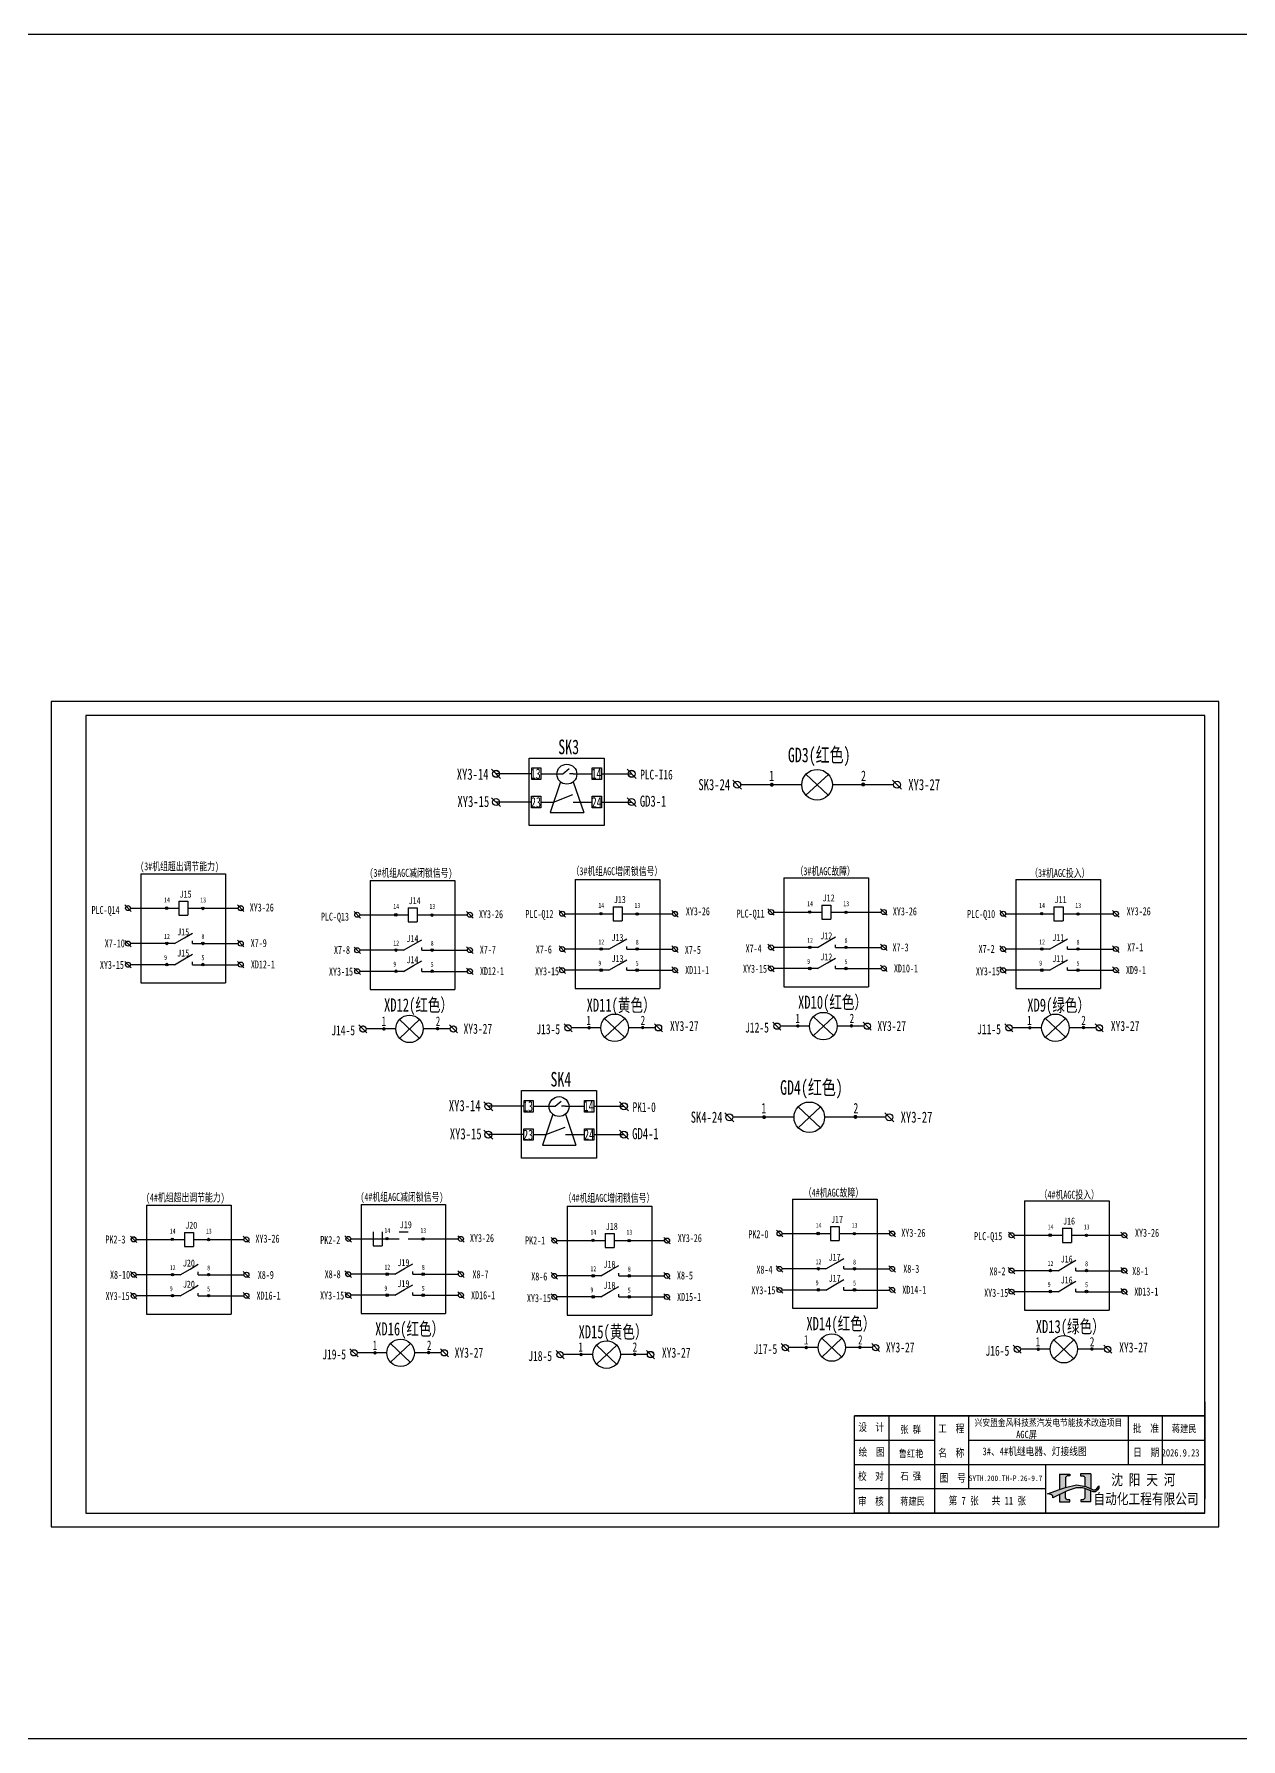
# Model space of a CAD drawing. Header units: millimetres. Extents: x -2527 to 7788, y -1442 to 1215.
# Drawn here: x 3770 to 4638, y -11 to 1215 of the extents above; entities that cross this region are included whole.
import ezdxf

# ---------------------------------------------------------------- set-up
doc = ezdxf.new("R2010")
doc.units = ezdxf.units.MM
doc.header["$MEASUREMENT"] = 0
doc.styles.add('_HZTXT', font='', dxfattribs={"width": 0.8})
doc.styles.get("Standard").update_dxf_attribs({"font": '', "width": 0.7, "height": 6})
doc.styles.get('_HZTXT').set_extended_font_data('SimSun')
doc.styles.get('Standard').set_extended_font_data('SimSun')

msp = doc.modelspace()

# ---------------------------------------------------------------- hatches: boundary and pattern name
for color, points in [(256, [(4299.4, 675.2, 1), (4302.3, 675.2, 1)]), (256, [(4365.1, 675.4, 1), (4368, 675.4, 1)]), (0, [(3866.4, 586.4, 1), (3864.6, 586.4, 1)]), (0, [(3892.5, 586.2, 1), (3890.7, 586.2, 1)]), (0, [(4031.3, 581.6, 1), (4029.5, 581.6, 1)]), (0, [(4057.3, 581.4, 1), (4055.5, 581.4, 1)]), (0, [(4178.9, 582.4, 1), (4177.1, 582.4, 1)]), (0, [(4204.9, 582.2, 1), (4203.1, 582.2, 1)]), (0, [(4329, 583.6, 1), (4327.2, 583.6, 1)]), (0, [(4355.1, 583.4, 1), (4353.3, 583.4, 1)]), (0, [(4495.9, 582.4, 1), (4494.1, 582.4, 1)]), (0, [(4522, 582.2, 1), (4520.2, 582.2, 1)]), (0, [(3866.5, 561, 1), (3864.7, 561, 1)]), (0, [(3892.5, 561, 1), (3890.7, 561, 1)]), (0, [(4031.4, 556.2, 1), (4029.6, 556.2, 1)]), (0, [(4057.4, 556.2, 1), (4055.6, 556.2, 1)]), (0, [(4179, 557, 1), (4177.2, 557, 1)]), (0, [(4204.9, 557, 1), (4203.1, 557, 1)]), (0, [(4329.1, 558.2, 1), (4327.3, 558.2, 1)]), (0, [(4355.1, 558.2, 1), (4353.3, 558.2, 1)]), (0, [(4496, 557, 1), (4494.2, 557, 1)]), (0, [(4522, 557, 1), (4520.2, 557, 1)]), (0, [(3866.5, 545.8, 1), (3864.7, 545.8, 1)]), (0, [(3892.5, 545.8, 1), (3890.7, 545.8, 1)]), (0, [(4031.4, 541, 1), (4029.6, 541, 1)]), (0, [(4057.4, 541, 1), (4055.6, 541, 1)]), (0, [(4179, 541.8, 1), (4177.2, 541.8, 1)]), (0, [(4204.9, 541.8, 1), (4203.1, 541.8, 1)]), (0, [(4329.1, 543, 1), (4327.3, 543, 1)]), (0, [(4355.1, 543, 1), (4353.3, 543, 1)]), (0, [(4496, 541.8, 1), (4494.2, 541.8, 1)]), (0, [(4522, 541.8, 1), (4520.2, 541.8, 1)]), (0, [(4356.8, 501.7, 1), (4359.4, 501.7, 1)]), (0, [(4020.5, 499.5, 1), (4023.1, 499.5, 1)]), (0, [(4059.1, 499.7, 1), (4061.7, 499.7, 1)]), (0, [(4168.1, 500.3, 1), (4170.7, 500.3, 1)]), (0, [(4206.7, 500.5, 1), (4209.2, 500.5, 1)]), (0, [(4318.3, 501.6, 1), (4320.8, 501.6, 1)]), (0, [(4485.2, 500.3, 1), (4487.7, 500.3, 1)]), (0, [(4523.7, 500.5, 1), (4526.3, 500.5, 1)]), (256, [(4293.9, 436, 1), (4296.7, 436, 1)]), (256, [(4359.5, 436.2, 1), (4362.4, 436.2, 1)]), (0, [(3870.5, 348.1, 1), (3868.7, 348.1, 1)]), (0, [(3896.6, 347.9, 1), (3894.8, 347.9, 1)]), (0, [(4024.9, 348.5, 1), (4023.1, 348.5, 1)]), (0, [(4050.9, 348.3, 1), (4049.1, 348.3, 1)]), (0, [(4173.1, 347.3, 1), (4171.3, 347.3, 1)]), (0, [(4199.1, 347.1, 1), (4197.3, 347.1, 1)]), (0, [(4335.1, 352.3, 1), (4333.3, 352.3, 1)]), (0, [(4361.1, 352.1, 1), (4359.3, 352.1, 1)]), (0, [(4502, 351.1, 1), (4500.2, 351.1, 1)]), (0, [(4528, 350.9, 1), (4526.2, 350.9, 1)]), (0, [(3870.6, 322.7, 1), (3868.8, 322.7, 1)]), (0, [(3896.6, 322.7, 1), (3894.8, 322.7, 1)]), (0, [(4025, 323, 1), (4023.2, 323, 1)]), (0, [(4051, 323, 1), (4049.2, 323, 1)]), (0, [(4173.2, 321.8, 1), (4171.4, 321.8, 1)]), (0, [(4199.2, 321.8, 1), (4197.4, 321.8, 1)]), (0, [(4335.2, 326.9, 1), (4333.4, 326.9, 1)]), (0, [(4361.2, 326.9, 1), (4359.4, 326.9, 1)]), (0, [(4502.1, 325.6, 1), (4500.3, 325.6, 1)]), (0, [(4528.1, 325.6, 1), (4526.3, 325.6, 1)]), (0, [(3870.6, 307.5, 1), (3868.8, 307.5, 1)]), (0, [(3896.6, 307.5, 1), (3894.8, 307.5, 1)]), (0, [(4025, 307.9, 1), (4023.2, 307.9, 1)]), (0, [(4051, 307.9, 1), (4049.2, 307.9, 1)]), (0, [(4173.2, 306.7, 1), (4171.4, 306.7, 1)]), (0, [(4199.2, 306.7, 1), (4197.4, 306.7, 1)]), (0, [(4335.2, 311.7, 1), (4333.4, 311.7, 1)]), (0, [(4361.2, 311.7, 1), (4359.4, 311.7, 1)]), (0, [(4502.1, 310.5, 1), (4500.3, 310.5, 1)]), (0, [(4528.1, 310.5, 1), (4526.3, 310.5, 1)]), (0, [(4324.3, 270.2, 1), (4326.9, 270.2, 1)]), (0, [(4362.9, 270.4, 1), (4365.5, 270.4, 1)]), (0, [(4491.2, 269, 1), (4493.8, 269, 1)]), (0, [(4529.8, 269.2, 1), (4532.4, 269.2, 1)]), (0, [(4014.1, 266.4, 1), (4016.7, 266.4, 1)]), (0, [(4052.7, 266.6, 1), (4055.3, 266.6, 1)]), (0, [(4162.3, 265.2, 1), (4164.9, 265.2, 1)]), (0, [(4200.9, 265.3, 1), (4203.5, 265.3, 1)])]:
    msp.add_hatch(color=color).paths.add_polyline_path(points)
h = msp.add_hatch(color=256)
h.paths.add_polyline_path([(4530.4, 179.3), (4522.9, 179.3), (4522.9, 177.9), (4524.5, 177.9, -0.099172), (4526, 176.9), (4526, 170.3), (4526.7, 170.1), (4530.4, 168.4)])
h.paths.add_polyline_path([(4507.7, 168.1), (4512.2, 169.5), (4512.2, 176.7), (4512.7, 177.4), (4513.4, 178), (4515.1, 178), (4515.1, 179.2), (4507.7, 179.2)])
h.paths.add_polyline_path([(4513.3, 167), (4519.7, 169.2), (4524.4, 169.2), (4526, 168.8), (4528, 168), (4532.1, 166.3), (4533.6, 166.3), (4535.2, 167.7), (4536.1, 168.9), (4536.1, 170.6), (4536, 170.4), (4534.7, 168.8), (4533.5, 167.8), (4532, 167.7), (4526.7, 170.1), (4520.1, 171.4), (4512.1, 169.5), (4507.7, 168.1), (4499.2, 164.9), (4501.5, 164.5), (4502.9, 163.5), (4503, 162.1)])
h.paths.add_polyline_path([(4512.1, 162.1), (4512.1, 166.4), (4507.7, 164.3), (4507.7, 159.2), (4515.2, 159.2), (4515.2, 160.6), (4513.4, 160.6), (4512.9, 161.2)])
h.paths.add_polyline_path([(4530.4, 167), (4528, 168), (4526, 168.8), (4526, 161.9), (4525.2, 161.1), (4524.7, 160.5), (4523.1, 160.5), (4523.1, 159.3), (4530.4, 159.3)])

# ---------------------------------------------------------------- linework, layer by layer
for p, q in [((4105.7, 679.8), (4099.2, 686.3)), ((4128.1, 683), (4102.4, 683)), ((4134.8, 683), (4143.9, 683)), ((4148.8, 677.4), (4141.3, 655.2)), ((4143.9, 683), (4150.5, 683)), ((4158, 683), (4155.2, 683)), ((4158, 683), (4171.6, 683)), ((4158, 677.4), (4165.5, 655.2)), ((4178.3, 683), (4200, 683)), ((4203.2, 679.8), (4196.8, 686.3)), ((4279.1, 671.9), (4272.7, 678.4)), ((4394.1, 671.9), (4387.7, 678.4)), ((4105.7, 659.5), (4099.3, 665.9)), ((4128, 662.7), (4102.4, 662.7)), ((4134.6, 662.7), (4143.9, 662.7)), ((4143.9, 662.7), (4157.8, 668.1)), ((4158, 662.7), (4171.6, 662.7)), ((4178.3, 662.7), (4200, 662.7)), ((4203.2, 659.5), (4196.8, 665.9)), ((4141.3, 655.2), (4165.5, 655.2)), ((4100.1, 440.6), (4093.7, 447)), ((4122.6, 443.8), (4096.8, 443.8)), ((4129.2, 443.8), (4138.3, 443.8)), ((4138.3, 443.8), (4144.9, 443.8)), ((4152.5, 443.8), (4149.6, 443.8)), ((4152.5, 443.8), (4166.1, 443.8)), ((4172.7, 443.8), (4194.4, 443.8)), ((4197.7, 440.6), (4191.2, 447)), ((4143.2, 438.1), (4135.8, 415.9)), ((4152.5, 438.1), (4159.9, 415.9)), ((4273.5, 432.7), (4267.1, 439.1)), ((4388.5, 432.7), (4382.1, 439.1)), ((4100.2, 420.2), (4093.7, 426.6)), ((4122.4, 423.4), (4096.9, 423.4)), ((4129.1, 423.4), (4138.3, 423.4)), ((4138.3, 423.4), (4152.2, 428.9)), ((4152.5, 423.4), (4166.1, 423.4)), ((4172.7, 423.4), (4194.4, 423.4)), ((4197.7, 420.2), (4191.2, 426.6)), ((4135.8, 415.9), (4159.9, 415.9)), ((4612.4, 221.1), (4360.4, 221.1)), ((4360.4, 221.1), (4612.4, 221.1)), ((4360.4, 151.1), (4360.4, 221.1)), ((4384.9, 221.1), (4384.9, 151.1)), ((4417.9, 221.1), (4417.9, 151.1)), ((4442.4, 221.1), (4442.4, 168.6)), ((4557.2, 221.1), (4557.2, 186.1)), ((4581.6, 221.1), (4581.6, 186.1)), ((4612.4, 231.1), (4612.4, 161.1)), ((4612.4, 231.1), (4612.4, 196.1)), ((4360.4, 203.6), (4417.9, 203.6)), ((4442.4, 203.6), (4612.4, 203.6)), ((4360.4, 186.1), (4612.4, 186.1)), ((4497.6, 186.1), (4497.6, 151.1)), ((4507.7, 179.2), (4507.7, 168.1)), ((4507.7, 179.2), (4515.1, 179.2)), ((4512.7, 177.4), (4512.2, 176.7)), ((4512.2, 176.7), (4512.2, 176.7)), ((4512.2, 176.7), (4512.2, 169.5)), ((4513.4, 178), (4512.7, 177.4)), ((4515.1, 178), (4513.4, 178)), ((4513.4, 178), (4513.4, 178)), ((4515.1, 179.2), (4515.1, 178)), ((4530.4, 179.3), (4522.9, 179.3)), ((4522.9, 179.3), (4522.9, 177.9)), ((4522.9, 177.9), (4524.5, 177.9)), ((4526, 176.9), (4526, 170.3)), ((4530.4, 179.3), (4530.4, 168.4)), ((4497.6, 168.6), (4360.4, 168.6)), ((4499.2, 164.9), (4507.7, 168.1)), ((4501.5, 164.5), (4499.2, 164.9)), ((4502.9, 163.5), (4501.5, 164.5)), ((4503, 162.1), (4502.9, 163.5)), ((4513.3, 167), (4503, 162.1)), ((4507.7, 168.1), (4512.1, 169.5)), ((4507.7, 164.3), (4507.7, 159.2)), ((4512.1, 169.5), (4520.1, 171.4)), ((4512.1, 162.1), (4512.1, 166.4)), ((4512.9, 161.2), (4512.1, 162.1)), ((4513.4, 160.6), (4512.9, 161.2)), ((4519.7, 169.2), (4513.3, 167)), ((4515.2, 160.6), (4513.4, 160.6)), ((4515.2, 159.2), (4515.2, 160.6)), ((4524.4, 169.2), (4519.7, 169.2)), ((4520.1, 171.4), (4526.7, 170.1)), ((4524.7, 160.5), (4523.1, 160.5)), ((4523.1, 160.5), (4523.1, 159.3)), ((4526, 168.8), (4524.4, 169.2)), ((4525.2, 161.1), (4524.7, 160.5)), ((4526, 161.9), (4525.2, 161.1)), ((4528, 168), (4526, 168.8)), ((4526, 168.8), (4526, 161.9)), ((4526.7, 170.1), (4532, 167.7)), ((4532.1, 166.3), (4528, 168)), ((4530.4, 159.3), (4530.4, 167)), ((4532, 167.7), (4533.5, 167.8)), ((4533.6, 166.3), (4532.1, 166.3)), ((4533.5, 167.8), (4534.7, 168.8)), ((4535.2, 167.7), (4533.6, 166.3)), ((4534.7, 168.8), (4536, 170.4)), ((4536.1, 168.9), (4535.2, 167.7)), ((4536, 170.4), (4536.1, 170.6)), ((4536.1, 170.6), (4536.1, 168.9)), ((4612.4, 151.1), (4360.4, 151.1)), ((4612.4, 151.1), (4360.4, 151.1)), ((4507.7, 159.2), (4515.2, 159.2)), ((4523.1, 159.3), (4530.4, 159.3))]:
    msp.add_line(p, q)
at = {"lineweight": -3, "ltscale": 1000}
for p, q in [((4150.5, 683), (4155, 686.8)), ((4144.9, 443.8), (4149.4, 447.5))]:
    msp.add_line(p, q, dxfattribs=at)
at = {"linetype": 'Continuous'}
for p, q in [((4322.4, 675.2), (4278.4, 675.2)), ((4325.3, 682.7), (4341.3, 667.6)), ((4341.5, 682.6), (4325.4, 667.6)), ((4388.4, 675.2), (4344.4, 675.2)), ((4319.8, 443.4), (4335.8, 428.3)), ((4335.9, 443.4), (4319.8, 428.4)), ((4316.8, 435.9), (4272.8, 435.9)), ((4382.8, 435.9), (4338.8, 435.9))]:
    msp.add_line(p, q, dxfattribs=at)
at = {"color": 0}
for p, q in [((3846.9, 611), (3846.9, 532.6)), ((3846.9, 611), (3907.8, 611)), ((3907.8, 611), (3907.8, 532.6)), ((4011.8, 606.2), (4011.8, 527.8)), ((4011.8, 606.2), (4072.7, 606.2)), ((4072.7, 606.2), (4072.7, 527.8)), ((4159.4, 607), (4220.2, 607)), ((4159.4, 607), (4159.4, 528.6)), ((4220.2, 607), (4220.2, 528.6)), ((4309.5, 608.2), (4309.5, 529.8)), ((4309.5, 608.2), (4370.4, 608.2)), ((4370.4, 608.2), (4370.4, 529.8)), ((4476.4, 607), (4537.3, 607)), ((4476.4, 607), (4476.4, 528.6)), ((4537.3, 607), (4537.3, 528.6)), ((3874.3, 591.4), (3880.8, 591.4)), ((3874.3, 591.4), (3874.3, 581.3)), ((3880.8, 591.4), (3880.8, 581.3)), ((3840, 584), (3835.4, 588.7)), ((3839.5, 586.3), (3874.3, 586.3)), ((3874.3, 581.3), (3880.8, 581.3)), ((3880.8, 586.3), (3884.6, 586.3)), ((3884.6, 586.3), (3917, 586.3)), ((3921.1, 584), (3916.5, 588.7)), ((4004.9, 579.3), (4000.3, 583.9)), ((4004.4, 581.5), (4039.2, 581.5)), ((4039.2, 586.6), (4045.7, 586.6)), ((4039.2, 586.6), (4039.2, 576.5)), ((4045.7, 586.6), (4045.7, 576.5)), ((4045.7, 581.5), (4049.4, 581.5)), ((4049.4, 581.5), (4081.9, 581.5)), ((4086, 579.2), (4081.3, 583.9)), ((4152.5, 580), (4147.8, 584.7)), ((4151.9, 582.3), (4186.7, 582.3)), ((4186.7, 587.4), (4186.7, 577.3)), ((4186.7, 587.4), (4193.2, 587.4)), ((4186.7, 577.3), (4193.2, 577.3)), ((4193.2, 587.4), (4193.2, 577.3)), ((4193.2, 582.3), (4197, 582.3)), ((4197, 582.3), (4229.4, 582.3)), ((4233.5, 580), (4228.9, 584.7)), ((4302.6, 581.3), (4298, 585.9)), ((4302.1, 583.5), (4336.9, 583.5)), ((4336.9, 588.6), (4343.4, 588.6)), ((4336.9, 588.6), (4336.9, 578.5)), ((4336.9, 578.5), (4343.4, 578.5)), ((4343.4, 588.6), (4343.4, 578.5)), ((4343.4, 583.5), (4347.2, 583.5)), ((4347.2, 583.5), (4379.6, 583.5)), ((4383.7, 581.3), (4379.1, 585.9)), ((4469.5, 580), (4464.9, 584.7)), ((4469, 582.3), (4503.8, 582.3)), ((4503.8, 587.4), (4503.8, 577.3)), ((4503.8, 587.4), (4510.3, 587.4)), ((4503.8, 577.3), (4510.3, 577.3)), ((4510.3, 587.4), (4510.3, 577.3)), ((4510.3, 582.3), (4514.1, 582.3)), ((4514.1, 582.3), (4546.5, 582.3)), ((4550.6, 580), (4546, 584.7)), ((3871.2, 560.9), (3878.3, 565)), ((3878.3, 565), (3884.1, 568.4)), ((4039.2, 576.5), (4045.7, 576.5)), ((4190.7, 561), (4196.5, 564.4)), ((4340.9, 562.3), (4346.7, 565.7)), ((4507.8, 561), (4513.6, 564.4)), ((3840, 558.6), (3835.4, 563.2)), ((3865.6, 560.9), (3839.5, 560.9)), ((3871.2, 560.9), (3865.6, 560.9)), ((3878.3, 549.9), (3884.1, 553.3)), ((3884.1, 560.9), (3884.1, 562.9)), ((3884.1, 560.9), (3891.6, 560.9)), ((3891.6, 560.9), (3917, 560.9)), ((3921.1, 558.6), (3916.5, 563.3)), ((4004.9, 553.8), (4000.3, 558.4)), ((4030.5, 556.1), (4004.4, 556.1)), ((4036, 556.1), (4030.5, 556.1)), ((4036, 556.1), (4043.1, 560.3)), ((4043.1, 560.3), (4049, 563.7)), ((4049, 556.1), (4049, 558.1)), ((4049, 556.1), (4056.5, 556.1)), ((4056.5, 556.1), (4081.9, 556.1)), ((4086, 553.8), (4081.3, 558.5)), ((4152.5, 554.6), (4147.8, 559.2)), ((4178.1, 556.9), (4151.9, 556.9)), ((4183.6, 556.9), (4178.1, 556.9)), ((4183.6, 556.9), (4190.7, 561)), ((4196.5, 556.9), (4196.5, 558.9)), ((4196.5, 556.9), (4204, 556.9)), ((4204, 556.9), (4229.4, 556.9)), ((4233.5, 554.6), (4228.9, 559.3)), ((4302.6, 555.8), (4298, 560.4)), ((4328.2, 558.1), (4302.1, 558.1)), ((4333.8, 558.1), (4328.2, 558.1)), ((4333.8, 558.1), (4340.9, 562.3)), ((4346.7, 558.1), (4346.7, 560.1)), ((4346.7, 558.1), (4354.2, 558.1)), ((4354.2, 558.1), (4379.6, 558.1)), ((4383.7, 555.9), (4379.1, 560.5)), ((4469.5, 554.6), (4464.9, 559.2)), ((4495.1, 556.9), (4469, 556.9)), ((4500.7, 556.9), (4495.1, 556.9)), ((4500.7, 556.9), (4507.8, 561)), ((4513.6, 556.9), (4513.6, 558.9)), ((4513.6, 556.9), (4521.1, 556.9)), ((4521.1, 556.9), (4546.5, 556.9)), ((4550.6, 554.6), (4546, 559.3)), ((3840, 543.4), (3835.4, 548)), ((3865.6, 545.7), (3839.5, 545.7)), ((3871.2, 545.7), (3865.6, 545.7)), ((3871.2, 545.7), (3878.3, 549.9)), ((3884.1, 545.7), (3884.1, 547.7)), ((3884.1, 545.7), (3891.6, 545.7)), ((3891.6, 545.7), (3917, 545.7)), ((3921.1, 543.5), (3916.5, 548.1)), ((4004.9, 538.6), (4000.3, 543.3)), ((4030.5, 540.9), (4004.4, 540.9)), ((4036, 540.9), (4030.5, 540.9)), ((4036, 540.9), (4043.1, 545.1)), ((4043.1, 545.1), (4049, 548.5)), ((4049, 540.9), (4049, 542.9)), ((4049, 540.9), (4056.5, 540.9)), ((4056.5, 540.9), (4081.9, 540.9)), ((4086, 538.7), (4081.3, 543.3)), ((4152.5, 539.4), (4147.8, 544.1)), ((4178.1, 541.7), (4151.9, 541.7)), ((4183.6, 541.7), (4178.1, 541.7)), ((4183.6, 541.7), (4190.7, 545.9)), ((4190.7, 545.9), (4196.5, 549.3)), ((4196.5, 541.7), (4196.5, 543.7)), ((4196.5, 541.7), (4204, 541.7)), ((4204, 541.7), (4229.4, 541.7)), ((4233.5, 539.5), (4228.9, 544.1)), ((4302.6, 540.6), (4298, 545.3)), ((4328.2, 542.9), (4302.1, 542.9)), ((4333.8, 542.9), (4328.2, 542.9)), ((4333.8, 542.9), (4340.9, 547.1)), ((4340.9, 547.1), (4346.7, 550.5)), ((4346.7, 542.9), (4346.7, 544.9)), ((4346.7, 542.9), (4354.2, 542.9)), ((4354.2, 542.9), (4379.6, 542.9)), ((4383.7, 540.7), (4379.1, 545.3)), ((4469.5, 539.4), (4464.9, 544.1)), ((4495.1, 541.7), (4469, 541.7)), ((4500.7, 541.7), (4495.1, 541.7)), ((4500.7, 541.7), (4507.8, 545.9)), ((4507.8, 545.9), (4513.6, 549.3)), ((4513.6, 541.7), (4513.6, 543.7)), ((4513.6, 541.7), (4521.1, 541.7)), ((4521.1, 541.7), (4546.5, 541.7)), ((4550.6, 539.5), (4546, 544.1)), ((3846.9, 532.6), (3907.8, 532.6)), ((4011.8, 527.8), (4072.7, 527.8)), ((4159.4, 528.6), (4220.2, 528.6)), ((4309.5, 529.8), (4370.4, 529.8)), ((4476.4, 528.6), (4537.3, 528.6)), ((4157.2, 497.4), (4151.4, 503.2)), ((4222.2, 497.4), (4216.4, 503.2)), ((4307.4, 498.6), (4301.6, 504.4)), ((4372.4, 498.6), (4366.6, 504.4)), ((4474.3, 497.4), (4468.5, 503.2)), ((4539.3, 497.4), (4533.5, 503.2)), ((4009.6, 496.6), (4003.8, 502.4)), ((4074.7, 496.6), (4068.9, 502.4)), ((3851, 372.7), (3851, 294.3)), ((3851, 372.7), (3911.9, 372.7)), ((3911.9, 372.7), (3911.9, 294.3)), ((4005.4, 373.1), (4005.4, 294.7)), ((4005.4, 373.1), (4066.2, 373.1)), ((4066.2, 373.1), (4066.2, 294.7)), ((4153.6, 371.9), (4214.5, 371.9)), ((4153.6, 371.9), (4153.6, 293.4)), ((4214.5, 371.9), (4214.5, 293.4)), ((4315.6, 376.9), (4315.6, 298.5)), ((4315.6, 376.9), (4376.5, 376.9)), ((4376.5, 376.9), (4376.5, 298.5)), ((4482.5, 375.7), (4543.4, 375.7)), ((4482.5, 375.7), (4482.5, 297.2)), ((4543.4, 375.7), (4543.4, 297.2)), ((4343, 357.2), (4349.4, 357.2)), ((4343, 357.2), (4343, 347.2)), ((4349.4, 357.2), (4349.4, 347.2)), ((4509.9, 356), (4509.9, 345.9)), ((4509.9, 356), (4516.4, 356)), ((4516.4, 356), (4516.4, 345.9)), ((3844.1, 345.7), (3839.5, 350.4)), ((3843.6, 348), (3878.4, 348)), ((3878.4, 353.1), (3884.9, 353.1)), ((3878.4, 353.1), (3878.4, 343)), ((3884.9, 353.1), (3884.9, 343)), ((3884.9, 348), (3888.7, 348)), ((3888.7, 348), (3921.1, 348)), ((3925.2, 345.7), (3920.6, 350.4)), ((3998.5, 346.1), (3993.8, 350.7)), ((3998, 348.4), (4032.8, 348.4)), ((4014.1, 353.4), (4014.1, 343.4)), ((4020.5, 353.4), (4020.5, 343.4)), ((4032.8, 353.4), (4039.2, 353.4)), ((4039.2, 348.4), (4043, 348.4)), ((4043, 348.4), (4075.4, 348.4)), ((4079.6, 346.1), (4074.9, 350.7)), ((4146.7, 344.9), (4142.1, 349.5)), ((4146.2, 347.2), (4181, 347.2)), ((4181, 352.2), (4181, 342.1)), ((4181, 352.2), (4187.4, 352.2)), ((4187.4, 352.2), (4187.4, 342.1)), ((4187.4, 347.2), (4191.2, 347.2)), ((4191.2, 347.2), (4223.6, 347.2)), ((4227.8, 344.9), (4223.1, 349.5)), ((4308.7, 349.9), (4304.1, 354.6)), ((4308.2, 352.2), (4343, 352.2)), ((4343, 347.2), (4349.4, 347.2)), ((4349.4, 352.2), (4353.2, 352.2)), ((4353.2, 352.2), (4385.6, 352.2)), ((4389.8, 349.9), (4385.1, 354.5)), ((4475.6, 348.7), (4471, 353.3)), ((4475.1, 351), (4509.9, 351)), ((4509.9, 345.9), (4516.4, 345.9)), ((4516.4, 351), (4520.1, 351)), ((4520.1, 351), (4552.6, 351)), ((4556.7, 348.7), (4552, 353.3)), ((3878.4, 343), (3884.9, 343)), ((4014.1, 343.4), (4020.5, 343.4)), ((4181, 342.1), (4187.4, 342.1)), ((4346.9, 330.9), (4352.7, 334.3)), ((4513.8, 329.7), (4519.6, 333.1)), ((3844.1, 320.3), (3839.5, 324.9)), ((3869.7, 322.6), (3843.6, 322.6)), ((3875.3, 322.6), (3869.7, 322.6)), ((3875.3, 322.6), (3882.4, 326.7)), ((3882.4, 326.7), (3888.2, 330.1)), ((3888.2, 322.6), (3888.2, 324.6)), ((3888.2, 322.6), (3895.7, 322.6)), ((3895.7, 322.6), (3921.1, 322.6)), ((3925.2, 320.3), (3920.6, 324.9)), ((3998.5, 320.7), (3993.8, 325.3)), ((4024.1, 322.9), (3998, 322.9)), ((4029.6, 322.9), (4024.1, 322.9)), ((4029.6, 322.9), (4036.7, 327.1)), ((4036.7, 327.1), (4042.5, 330.5)), ((4042.5, 322.9), (4042.5, 324.9)), ((4042.5, 322.9), (4050.1, 322.9)), ((4050.1, 322.9), (4075.4, 322.9)), ((4079.5, 320.7), (4074.9, 325.3)), ((4146.7, 319.4), (4142, 324.1)), ((4172.3, 321.7), (4146.2, 321.7)), ((4177.8, 321.7), (4172.3, 321.7)), ((4177.8, 321.7), (4184.9, 325.9)), ((4184.9, 325.9), (4190.7, 329.3)), ((4190.7, 321.7), (4190.7, 323.7)), ((4190.7, 321.7), (4198.3, 321.7)), ((4198.3, 321.7), (4223.6, 321.7)), ((4227.8, 319.5), (4223.1, 324.1)), ((4308.7, 324.5), (4304, 329.1)), ((4334.3, 326.8), (4308.2, 326.8)), ((4339.8, 326.8), (4334.3, 326.8)), ((4339.8, 326.8), (4346.9, 330.9)), ((4346.9, 315.8), (4352.7, 319.2)), ((4352.7, 326.8), (4352.7, 328.8)), ((4352.7, 326.8), (4360.3, 326.8)), ((4360.3, 326.8), (4385.6, 326.8)), ((4389.8, 324.5), (4385.1, 329.1)), ((4475.6, 323.2), (4470.9, 327.9)), ((4501.2, 325.5), (4475.1, 325.5)), ((4506.7, 325.5), (4501.2, 325.5)), ((4506.7, 325.5), (4513.8, 329.7)), ((4519.6, 325.5), (4519.6, 327.5)), ((4519.6, 325.5), (4527.2, 325.5)), ((4527.2, 325.5), (4552.6, 325.5)), ((4556.7, 323.3), (4552, 327.9)), ((3844.1, 305.1), (3839.5, 309.7)), ((3869.7, 307.4), (3843.6, 307.4)), ((3875.3, 307.4), (3869.7, 307.4)), ((3875.3, 307.4), (3882.4, 311.6)), ((3882.4, 311.6), (3888.2, 315)), ((3888.2, 307.4), (3888.2, 309.4)), ((3888.2, 307.4), (3895.7, 307.4)), ((3895.7, 307.4), (3921.1, 307.4)), ((3925.2, 305.2), (3920.6, 309.8)), ((3998.5, 305.5), (3993.8, 310.1)), ((4024.1, 307.8), (3998, 307.8)), ((4029.6, 307.8), (4024.1, 307.8)), ((4029.6, 307.8), (4036.7, 311.9)), ((4036.7, 311.9), (4042.5, 315.4)), ((4042.5, 307.8), (4042.5, 309.8)), ((4042.5, 307.8), (4050.1, 307.8)), ((4050.1, 307.8), (4075.4, 307.8)), ((4079.5, 305.5), (4074.9, 310.2)), ((4146.7, 304.3), (4142, 308.9)), ((4177.8, 306.6), (4184.9, 310.7)), ((4184.9, 310.7), (4190.7, 314.1)), ((4190.7, 306.6), (4190.7, 308.6)), ((4227.8, 304.3), (4223.1, 308.9)), ((4308.7, 309.3), (4304, 313.9)), ((4334.3, 311.6), (4308.2, 311.6)), ((4339.8, 311.6), (4334.3, 311.6)), ((4339.8, 311.6), (4346.9, 315.8)), ((4352.7, 311.6), (4352.7, 313.6)), ((4352.7, 311.6), (4360.3, 311.6)), ((4360.3, 311.6), (4385.6, 311.6)), ((4389.8, 309.4), (4385.1, 314)), ((4475.6, 308.1), (4470.9, 312.7)), ((4501.2, 310.4), (4475.1, 310.4)), ((4506.7, 310.4), (4501.2, 310.4)), ((4506.7, 310.4), (4513.8, 314.5)), ((4513.8, 314.5), (4519.6, 317.9)), ((4519.6, 310.4), (4519.6, 312.4)), ((4519.6, 310.4), (4527.2, 310.4)), ((4527.2, 310.4), (4552.6, 310.4)), ((4556.7, 308.1), (4552, 312.8)), ((4005.4, 294.7), (4066.2, 294.7)), ((4172.3, 306.6), (4146.2, 306.6)), ((4177.8, 306.6), (4172.3, 306.6)), ((4190.7, 306.6), (4198.3, 306.6)), ((4198.3, 306.6), (4223.6, 306.6)), ((4315.6, 298.5), (4376.5, 298.5)), ((4482.5, 297.2), (4543.4, 297.2)), ((3851, 294.3), (3911.9, 294.3)), ((4153.6, 293.4), (4214.5, 293.4)), ((4313.4, 267.3), (4307.6, 273.1)), ((4378.4, 267.3), (4372.7, 273.1)), ((4480.3, 266.1), (4474.5, 271.8)), ((4545.4, 266.1), (4539.6, 271.9)), ((4003.2, 263.5), (3997.4, 269.3)), ((4068.2, 263.5), (4062.4, 269.3)), ((4151.4, 262.2), (4145.6, 268)), ((4216.4, 262.2), (4210.7, 268))]:
    msp.add_line(p, q, dxfattribs=at)
at = {"color": 0, "linetype": 'Continuous'}
for p, q in [((4033, 506.3), (4047.4, 492.7)), ((4047.5, 506.2), (4033, 492.7)), ((4180.5, 507), (4194.9, 493.5)), ((4195, 507), (4180.6, 493.5)), ((4330.7, 508.3), (4345.1, 494.7)), ((4345.2, 508.2), (4330.7, 494.7)), ((4497.6, 507), (4512, 493.5)), ((4512.1, 507), (4497.7, 493.5)), ((4004.5, 499.5), (4004.5, 499.5)), ((4030.3, 499.5), (4009, 499.5)), ((4069.5, 499.5), (4050.1, 499.5)), ((4152.1, 500.3), (4152.1, 500.3)), ((4177.9, 500.3), (4156.6, 500.3)), ((4217.1, 500.3), (4197.7, 500.3)), ((4302.2, 501.5), (4302.2, 501.5)), ((4328, 501.5), (4306.7, 501.5)), ((4367.3, 501.5), (4347.8, 501.5)), ((4469.1, 500.3), (4469.1, 500.3)), ((4494.9, 500.3), (4473.6, 500.3)), ((4534.2, 500.3), (4514.7, 500.3)), ((4026.5, 273.1), (4040.9, 259.5)), ((4041, 273.1), (4026.6, 259.6)), ((4174.8, 271.9), (4189.2, 258.3)), ((4189.3, 271.9), (4174.8, 258.3)), ((4308.3, 270.2), (4308.3, 270.2)), ((4334.1, 270.2), (4312.8, 270.2)), ((4336.7, 276.9), (4351.2, 263.3)), ((4351.3, 276.9), (4336.8, 263.4)), ((4373.3, 270.2), (4353.9, 270.2)), ((4503.7, 275.7), (4518.1, 262.1)), ((4518.2, 275.7), (4503.7, 262.2)), ((3998.1, 266.4), (3998.1, 266.4)), ((4023.9, 266.4), (4002.6, 266.4)), ((4063.1, 266.4), (4043.7, 266.4)), ((4146.3, 265.1), (4146.3, 265.1)), ((4172.1, 265.1), (4150.8, 265.1)), ((4211.3, 265.1), (4191.9, 265.1)), ((4475.2, 269), (4475.2, 269)), ((4501, 269), (4479.7, 269)), ((4540.2, 269), (4520.8, 269))]:
    msp.add_line(p, q, dxfattribs=at)
at = {"color": 1, "lineweight": -3, "ltscale": 1000}
msp.add_lwpolyline([(-1782.7, 1215.4), (7788.1, 1215.4), (7788.1, -11.4), (-1782.7, -11.4)], close=True, dxfattribs=at)
for points in [[(3782.4, 141.1), (4622.4, 141.1), (4622.4, 735.1), (3782.4, 735.1)], [(3807.4, 151.1), (4612.4, 151.1), (4612.4, 725.1), (3807.4, 725.1)], [(4126.3, 694.3), (4180.2, 694.3), (4180.2, 645.9), (4126.3, 645.9)], [(4120.7, 455.1), (4174.7, 455.1), (4174.7, 406.6), (4120.7, 406.6)]]:
    msp.add_lwpolyline(points, close=True)
at = {"lineweight": -3, "ltscale": 1000}
for points in [[(4128.1, 687.3), (4134.8, 687.3), (4134.8, 679), (4128.1, 679)], [(4171.6, 687.3), (4178.3, 687.3), (4178.3, 679), (4171.6, 679)], [(4128, 666.9), (4134.6, 666.9), (4134.6, 658.6), (4128, 658.6)], [(4171.6, 666.9), (4178.3, 666.9), (4178.3, 658.6), (4171.6, 658.6)], [(4122.6, 448), (4129.2, 448), (4129.2, 439.7), (4122.6, 439.7)], [(4166.1, 448), (4172.7, 448), (4172.7, 439.7), (4166.1, 439.7)], [(4122.4, 427.6), (4129.1, 427.6), (4129.1, 419.4), (4122.4, 419.4)], [(4166.1, 427.6), (4172.7, 427.6), (4172.7, 419.4), (4166.1, 419.4)]]:
    msp.add_lwpolyline(points, close=True, dxfattribs=at)
for centre, radius in [((4153.4, 682.8), 7.15), ((4102.5, 683.1), 2.5), ((4102.5, 683), 2.5), ((4200, 683.1), 2.5), ((4200, 683), 2.5), ((4275.9, 675.2), 2.5), ((4275.9, 675.2), 2.5), ((4390.9, 675.2), 2.5), ((4390.9, 675.2), 2.5), ((4102.5, 662.7), 2.5), ((4102.5, 662.7), 2.5), ((4200, 662.7), 2.5), ((4200, 662.7), 2.5), ((4096.9, 443.8), 2.5), ((4096.9, 443.8), 2.5), ((4147.8, 443.6), 7.15), ((4194.4, 443.8), 2.5), ((4194.5, 443.8), 2.5), ((4270.3, 435.9), 2.5), ((4270.3, 435.9), 2.5), ((4385.3, 435.9), 2.5), ((4385.3, 435.9), 2.5), ((4096.9, 423.4), 2.5), ((4097, 423.4), 2.5), ((4194.4, 423.4), 2.5), ((4194.5, 423.4), 2.5)]:
    msp.add_circle(centre, radius)
at = {"linetype": 'Continuous'}
for centre in [(4333.4, 675.2), (4327.8, 435.9)]:
    msp.add_circle(centre, 11, dxfattribs=at)
at = {"color": 0}
for centre, radius in [((3837.7, 586.4), 1.8), ((3837.7, 586.4), 1.8), ((3865.5, 586.4), 0.9), ((3865.5, 586.4), 0.108), ((3891.6, 586.2), 0.9), ((3891.6, 586.2), 0.108), ((3918.8, 586.4), 1.8), ((3918.8, 586.3), 1.8), ((4002.6, 581.6), 1.8), ((4002.6, 581.6), 1.8), ((4030.4, 581.6), 0.9), ((4030.4, 581.6), 0.108), ((4056.4, 581.4), 0.9), ((4056.4, 581.4), 0.108), ((4083.7, 581.6), 1.8), ((4083.7, 581.6), 1.8), ((4150.1, 582.4), 1.8), ((4150.1, 582.4), 1.8), ((4178, 582.4), 0.9), ((4178, 582.4), 0.108), ((4204, 582.2), 0.9), ((4204, 582.2), 0.108), ((4231.2, 582.4), 1.8), ((4231.2, 582.3), 1.8), ((4300.3, 583.6), 1.8), ((4300.3, 583.6), 1.8), ((4328.1, 583.6), 0.9), ((4328.1, 583.6), 0.108), ((4354.2, 583.4), 0.9), ((4354.2, 583.4), 0.108), ((4381.4, 583.6), 1.8), ((4381.4, 583.6), 1.8), ((4467.2, 582.4), 1.8), ((4467.2, 582.4), 1.8), ((4495, 582.4), 0.9), ((4495, 582.4), 0.108), ((4521.1, 582.2), 0.9), ((4521.1, 582.2), 0.108), ((4548.3, 582.4), 1.8), ((4548.3, 582.4), 1.8), ((3837.7, 560.9), 1.8), ((3837.7, 560.9), 1.8), ((3865.6, 561), 0.9), ((3865.6, 561), 0.108), ((3891.6, 561), 0.9), ((3891.6, 561), 0.108), ((3918.8, 560.9), 1.8), ((3918.8, 560.9), 1.8), ((4002.6, 556.1), 1.8), ((4002.6, 556.1), 1.8), ((4030.5, 556.2), 0.9), ((4030.5, 556.2), 0.108), ((4056.5, 556.2), 0.9), ((4056.5, 556.2), 0.108), ((4083.7, 556.2), 1.8), ((4083.7, 556.2), 1.8), ((4150.1, 556.9), 1.8), ((4150.1, 556.9), 1.8), ((4178.1, 557), 0.9), ((4178.1, 557), 0.108), ((4204, 557), 0.9), ((4204, 557), 0.108), ((4231.2, 557), 1.8), ((4231.2, 556.9), 1.8), ((4300.3, 558.1), 1.8), ((4300.3, 558.1), 1.8), ((4328.2, 558.2), 0.9), ((4328.2, 558.2), 0.108), ((4354.2, 558.2), 0.9), ((4354.2, 558.2), 0.108), ((4381.4, 558.2), 1.8), ((4381.4, 558.2), 1.8), ((4467.2, 556.9), 1.8), ((4467.2, 556.9), 1.8), ((4495.1, 557), 0.9), ((4495.1, 557), 0.108), ((4521.1, 557), 0.9), ((4521.1, 557), 0.108), ((4548.3, 557), 1.8), ((4548.3, 557), 1.8), ((3837.7, 545.7), 1.8), ((3837.7, 545.7), 1.8), ((3865.6, 545.8), 0.9), ((3865.6, 545.8), 0.108), ((3891.6, 545.8), 0.9), ((3891.6, 545.8), 0.108), ((3918.8, 545.8), 1.8), ((3918.8, 545.8), 1.8), ((4002.6, 541), 1.8), ((4002.6, 541), 1.8), ((4030.5, 541), 0.9), ((4030.5, 541), 0.108), ((4056.5, 541), 0.9), ((4056.5, 541), 0.108), ((4083.7, 541), 1.8), ((4083.7, 541), 1.8), ((4150.1, 541.7), 1.8), ((4150.1, 541.7), 1.8), ((4178.1, 541.8), 0.9), ((4178.1, 541.8), 0.108), ((4204, 541.8), 0.9), ((4204, 541.8), 0.108), ((4231.2, 541.8), 1.8), ((4231.2, 541.8), 1.8), ((4300.3, 543), 1.8), ((4300.3, 543), 1.8), ((4328.2, 543), 0.9), ((4328.2, 543), 0.108), ((4354.2, 543), 0.9), ((4354.2, 543), 0.108), ((4381.4, 543), 1.8), ((4381.4, 543), 1.8), ((4467.2, 541.7), 1.8), ((4467.2, 541.7), 1.8), ((4495.1, 541.8), 0.9), ((4495.1, 541.8), 0.108), ((4521.1, 541.8), 0.9), ((4521.1, 541.8), 0.108), ((4548.3, 541.8), 1.8), ((4548.3, 541.8), 1.8), ((4304.5, 501.5), 2.25), ((4304.5, 501.5), 2.25), ((4369.5, 501.5), 2.25), ((4369.5, 501.5), 2.25), ((4006.8, 499.5), 2.25), ((4006.7, 499.5), 2.25), ((4071.8, 499.5), 2.25), ((4071.8, 499.5), 2.25), ((4154.3, 500.3), 2.25), ((4154.3, 500.3), 2.25), ((4219.3, 500.3), 2.25), ((4219.3, 500.3), 2.25), ((4471.4, 500.3), 2.25), ((4471.4, 500.3), 2.25), ((4536.4, 500.3), 2.25), ((4536.4, 500.3), 2.25), ((3841.8, 348.1), 1.8), ((3841.8, 348), 1.8), ((3869.6, 348.1), 0.9), ((3869.6, 348.1), 0.108), ((3895.7, 347.9), 0.9), ((3895.7, 347.9), 0.108), ((3922.9, 348), 1.8), ((3922.9, 348), 1.8), ((3996.2, 348.4), 1.8), ((3996.2, 348.4), 1.8), ((4024, 348.5), 0.9), ((4024, 348.5), 0.108), ((4050, 348.3), 0.9), ((4050, 348.3), 0.108), ((4077.2, 348.4), 1.8), ((4077.2, 348.4), 1.8), ((4144.4, 347.2), 1.8), ((4144.4, 347.2), 1.8), ((4172.2, 347.3), 0.9), ((4172.2, 347.3), 0.108), ((4198.2, 347.1), 0.9), ((4198.2, 347.1), 0.108), ((4225.4, 347.2), 1.8), ((4225.5, 347.2), 1.8), ((4306.4, 352.3), 1.8), ((4306.4, 352.2), 1.8), ((4334.2, 352.3), 0.9), ((4334.2, 352.3), 0.108), ((4360.2, 352.1), 0.9), ((4360.2, 352.1), 0.108), ((4387.4, 352.2), 1.8), ((4387.5, 352.2), 1.8), ((4473.3, 351), 1.8), ((4473.3, 351), 1.8), ((4501.1, 351.1), 0.9), ((4501.1, 351.1), 0.108), ((4527.1, 350.9), 0.9), ((4527.1, 350.9), 0.108), ((4554.4, 351), 1.8), ((4554.4, 351), 1.8), ((3841.8, 322.6), 1.8), ((3841.8, 322.6), 1.8), ((3869.7, 322.7), 0.9), ((3869.7, 322.7), 0.108), ((3895.7, 322.7), 0.9), ((3895.7, 322.7), 0.108), ((3922.9, 322.6), 1.8), ((3922.9, 322.6), 1.8), ((3996.1, 323), 1.8), ((3996.2, 323), 1.8), ((4024.1, 323), 0.9), ((4024.1, 323), 0.108), ((4050.1, 323), 0.9), ((4050.1, 323), 0.108), ((4077.2, 323), 1.8), ((4077.2, 323), 1.8), ((4144.4, 321.8), 1.8), ((4144.4, 321.8), 1.8), ((4172.3, 321.8), 0.9), ((4172.3, 321.8), 0.108), ((4198.3, 321.8), 0.9), ((4198.3, 321.8), 0.108), ((4225.4, 321.8), 1.8), ((4225.4, 321.8), 1.8), ((4306.4, 326.8), 1.8), ((4306.4, 326.8), 1.8), ((4334.3, 326.9), 0.9), ((4334.3, 326.9), 0.108), ((4360.3, 326.9), 0.9), ((4360.3, 326.9), 0.108), ((4387.4, 326.8), 1.8), ((4387.4, 326.8), 1.8), ((4473.3, 325.6), 1.8), ((4473.3, 325.6), 1.8), ((4501.2, 325.6), 0.9), ((4501.2, 325.6), 0.108), ((4527.2, 325.6), 0.9), ((4527.2, 325.6), 0.108), ((4554.3, 325.6), 1.8), ((4554.4, 325.6), 1.8), ((3841.8, 307.4), 1.8), ((3841.8, 307.4), 1.8), ((3869.7, 307.5), 0.9), ((3869.7, 307.5), 0.108), ((3895.7, 307.5), 0.9), ((3895.7, 307.5), 0.108), ((3922.9, 307.5), 1.8), ((3922.9, 307.5), 1.8), ((3996.1, 307.8), 1.8), ((3996.2, 307.8), 1.8), ((4024.1, 307.9), 0.9), ((4024.1, 307.9), 0.108), ((4050.1, 307.9), 0.9), ((4050.1, 307.9), 0.108), ((4077.2, 307.9), 1.8), ((4077.2, 307.9), 1.8), ((4144.4, 306.6), 1.8), ((4144.4, 306.6), 1.8), ((4172.3, 306.7), 0.9), ((4172.3, 306.7), 0.108), ((4198.3, 306.7), 0.9), ((4198.3, 306.7), 0.108), ((4225.4, 306.6), 1.8), ((4225.4, 306.6), 1.8), ((4306.4, 311.6), 1.8), ((4306.4, 311.6), 1.8), ((4334.3, 311.7), 0.9), ((4334.3, 311.7), 0.108), ((4360.3, 311.7), 0.9), ((4360.3, 311.7), 0.108), ((4387.4, 311.7), 1.8), ((4387.4, 311.7), 1.8), ((4473.3, 310.4), 1.8), ((4473.3, 310.4), 1.8), ((4501.2, 310.5), 0.9), ((4501.2, 310.5), 0.108), ((4527.2, 310.5), 0.9), ((4527.2, 310.5), 0.108), ((4554.3, 310.5), 1.8), ((4554.4, 310.4), 1.8), ((4310.5, 270.2), 2.25), ((4310.5, 270.2), 2.25), ((4375.6, 270.2), 2.25), ((4375.6, 270.2), 2.25), ((4477.4, 269), 2.25), ((4477.4, 269), 2.25), ((4542.5, 269), 2.25), ((4542.5, 269), 2.25), ((4000.3, 266.4), 2.25), ((4000.3, 266.4), 2.25), ((4065.3, 266.4), 2.25), ((4065.3, 266.4), 2.25), ((4148.5, 265.1), 2.25), ((4148.5, 265.1), 2.25), ((4213.6, 265.1), 2.25), ((4213.6, 265.2), 2.25)]:
    msp.add_circle(centre, radius, dxfattribs=at)
at = {"color": 0, "linetype": 'Continuous'}
for centre in [(4040.2, 499.5), (4187.8, 500.3), (4337.9, 501.5), (4504.8, 500.3), (4033.8, 266.4), (4182, 265.1), (4344, 270.2), (4510.9, 269)]:
    msp.add_circle(centre, 9.9, dxfattribs=at)
msp.add_arc((4522.8, 173.7), 4.55, 44.9974, 67.6519)

# ---------------------------------------------------------------- texts
at = {"width": 0.7}
for s, height, p in [('SK3', 10.5, (4147.2, 697.2)), ('GD3(红色)', 10.5, (4312.4, 691.4)), ('XY3-14', 8, (4074.2, 678.8)), ('13', 7.5, (4127.4, 679.4)), ('14', 7.5, (4171.1, 679.5)), ('PLC-I16', 7, (4206.2, 679)), ('SK3-24', 8, (4248, 671.3)), ('1', 7.5, (4298.9, 677.9)), ('2', 7.5, (4365, 677.9)), ('XY3-27', 8, (4399, 671.3)), ('XY3-15', 8, (4074.7, 659.2)), ('23', 7.5, (4127.6, 658.8)), ('24', 7.5, (4171.3, 658.9)), ('GD3-1', 8, (4205.9, 659.4)), ('SK4', 10.5, (4141.6, 458)), ('GD4(红色)', 10.5, (4306.8, 452.1)), ('XY3-14', 8, (4068.5, 440.3)), ('13', 7.5, (4121.9, 440.1)), ('14', 7.5, (4165.5, 440.3)), ('PK1-0', 7, (4200.7, 439.7)), ('1', 7.5, (4293.3, 438.7)), ('2', 7.5, (4359.5, 438.7)), ('SK4-24', 8, (4242.5, 432)), ('XY3-27', 8, (4393.5, 432)), ('XY3-15', 8, (4069.2, 420)), ('23', 7.5, (4122, 419.5)), ('24', 7.5, (4165.8, 419.7)), ('GD4-1', 8, (4200.4, 420.1)), ('(4#机组超出调节能力)', 5.76, (3850.6, 375.3))]:
    msp.add_text(s, height=height, dxfattribs=at).set_placement(p)
at = {"color": 0, "width": 0.7}
for s, height, p in [('(3#机组超出调节能力)', 5.76, (3846.5, 613.6)), ('(3#机组AGC减闭锁信号)', 5.76, (4011.4, 608.9)), ('（3#机组AGC增闭锁信号）', 5.76, (4156.8, 610.1)), ('（3#机AGC故障）', 5.76, (4317.9, 610.1)), ('（3#机AGC投入）', 5.76, (4486.7, 608.8)), ('14', 3.6, (3863.7, 590.5)), ('J15', 5.04, (3874.8, 594)), ('13', 3.6, (3889.7, 590.5)), ('XY3-26', 5.76, (3925.3, 584)), ('14', 3.6, (4028.6, 585.8)), ('J14', 5.04, (4039.6, 589.3)), ('13', 3.6, (4054.6, 585.8)), ('14', 3.6, (4176.1, 586.5)), ('J13', 5.04, (4187.2, 590.1)), ('13', 3.6, (4202.1, 586.5)), ('14', 3.6, (4326.3, 587.8)), ('J12', 5.04, (4337.4, 591.3)), ('13', 3.6, (4352.3, 587.8)), ('14', 3.6, (4493.2, 586.5)), ('J11', 5.04, (4504.3, 590.1)), ('13', 3.6, (4519.2, 586.5)), ('PLC-Q14', 5.76, (3811.5, 582.2)), ('PLC-Q13', 5.76, (3976.5, 577.4)), ('XY3-26', 5.76, (4090.2, 579.2)), ('PLC-Q12', 5.76, (4123.6, 579.3)), ('XY3-26', 5.76, (4239, 581.3)), ('PLC-Q11', 5.76, (4275.5, 579.6)), ('XY3-26', 5.76, (4387.9, 581.2)), ('PLC-Q10', 5.76, (4441.3, 579.3)), ('XY3-26', 5.76, (4556.1, 581.3)), ('12', 3.6, (3863.7, 564.3)), ('J15', 5.04, (3873.1, 566.8)), ('8', 3.6, (3890.6, 564.1)), ('J14', 5.04, (4038, 562)), ('J13', 5.04, (4185.5, 562.8)), ('12', 3.6, (4326.3, 561.5)), ('J12', 5.04, (4335.7, 564)), ('8', 3.6, (4353.2, 561.3)), ('J11', 5.04, (4502.6, 562.8)), ('X7-10', 5.76, (3821, 558.2)), ('9', 3.6, (3863.7, 549.1)), ('J15', 5.04, (3873.1, 551.6)), ('5', 3.6, (3890.6, 548.9)), ('X7-9', 5.76, (3926, 558.4)), ('X7-8', 5.76, (3985.9, 553.5)), ('12', 3.6, (4028.6, 559.5)), ('8', 3.6, (4055.5, 559.3)), ('X7-7', 5.76, (4090.8, 553.6)), ('X7-6', 5.76, (4131.1, 553.8)), ('12', 3.6, (4176.1, 560.3)), ('J13', 5.04, (4185.5, 547.6)), ('8', 3.6, (4203, 560.1)), ('X7-5', 5.76, (4238.3, 553.5)), ('X7-4', 5.76, (4282, 554.5)), ('J12', 5.04, (4335.7, 548.8)), ('X7-3', 5.76, (4387.7, 555.3)), ('X7-2', 5.76, (4449.6, 554.2)), ('12', 3.6, (4493.2, 560.3)), ('J11', 5.04, (4502.6, 547.6)), ('8', 3.6, (4520.1, 560.1)), ('X7-1', 5.76, (4556.5, 555.4)), ('XY3-15', 5.76, (3817.5, 542.7)), ('XD12-1', 5.76, (3926.1, 543)), ('XY3-15', 5.76, (3982.3, 537.9)), ('9', 3.6, (4028.6, 544.3)), ('J14', 5.04, (4038, 546.8)), ('5', 3.6, (4055.5, 544.1)), ('XD12-1', 5.76, (4090.9, 538.2)), ('XY3-15', 5.76, (4130.5, 538.1)), ('9', 3.6, (4176.1, 545.1)), ('5', 3.6, (4203, 544.9)), ('XD11-1', 5.76, (4238.5, 539)), ('XY3-15', 5.76, (4280.1, 539.9)), ('9', 3.6, (4326.3, 546.3)), ('5', 3.6, (4353.2, 546.1)), ('XD10-1', 5.76, (4388.7, 540.2)), ('XY3-15', 5.76, (4447.6, 538.1)), ('9', 3.6, (4493.2, 545.1)), ('5', 3.6, (4520.1, 544.9)), ('XD9-1', 5.76, (4555.6, 539)), ('XD12(红色）', 9.45, (4021.9, 512)), ('XD11(黄色）', 9.45, (4167.6, 511.9)), ('XD10(红色）', 9.45, (4319.7, 514)), ('XD9(绿色）', 9.45, (4484.6, 511.9)), ('1', 6.75, (4020.1, 501.7)), ('2', 6.75, (4059.1, 501.7)), ('XY3-27', 7.2, (4079.1, 496)), ('1', 6.75, (4167.5, 502.3)), ('2', 6.75, (4206.5, 502.3)), ('XY3-27', 7.2, (4227.6, 498)), ('J12-5', 7.2, (4281.6, 496.9)), ('1', 6.75, (4317.8, 503.7)), ('2', 6.75, (4356.8, 503.7)), ('XY3-27', 7.2, (4376.8, 498)), ('1', 6.75, (4484.5, 502.3)), ('2', 6.75, (4523.5, 502.3)), ('XY3-27', 7.2, (4544.7, 498)), ('J14-5', 7.2, (3983.9, 494.9)), ('J13-5', 7.2, (4131.4, 495.7)), ('J11-5', 7.2, (4448.5, 495.7)), ('(4#机组AGC减闭锁信号)', 5.76, (4004.9, 375.7)), ('（4#机组AGC增闭锁信号）', 5.76, (4151.1, 375)), ('（4#机AGC故障）', 5.76, (4323.9, 378.8)), ('（4#机AGC投入）', 5.76, (4493.5, 377.3)), ('J20', 5.04, (3878.9, 355.7)), ('13', 3.6, (3893.8, 352.2)), ('14', 3.6, (4022.2, 352.6)), ('J19', 5.04, (4033.2, 356.1)), ('13', 3.6, (4048.1, 352.6)), ('J18', 5.04, (4181.4, 354.9)), ('14', 3.6, (4332.4, 356.4)), ('J17', 5.04, (4343.4, 359.9)), ('13', 3.6, (4358.3, 356.4)), ('14', 3.6, (4499.3, 355.2)), ('J16', 5.04, (4510.3, 358.7)), ('13', 3.6, (4525.2, 355.2)), ('PK2-3', 5.76, (3821.5, 345.1)), ('14', 3.6, (3867.8, 352.2)), ('XY3-26', 5.76, (3929.4, 345.7)), ('PK2-2', 5.76, (3976, 344.7)), ('XY3-26', 5.76, (4083.7, 346.1)), ('PK2-1', 5.76, (4123.4, 344.4)), ('14', 3.6, (4170.4, 351.4)), ('13', 3.6, (4196.3, 351.4)), ('XY3-26', 5.76, (4233.2, 346.1)), ('PK2-0', 5.76, (4284, 348.9)), ('XY3-26', 5.76, (4394, 349.9)), ('PLC-Q15', 5.76, (4446.4, 347.5)), ('XY3-26', 5.76, (4562.1, 349.9)), ('J20', 5.04, (3877.2, 328.5)), ('J19', 5.04, (4031.5, 328.8)), ('J18', 5.04, (4179.7, 327.6)), ('12', 3.6, (4332.4, 330.1)), ('J17', 5.04, (4341.7, 332.7)), ('8', 3.6, (4359.3, 329.9)), ('12', 3.6, (4499.3, 328.9)), ('J16', 5.04, (4508.6, 331.4)), ('8', 3.6, (4526.2, 328.7)), ('X8-10', 5.76, (3824.8, 319.7)), ('12', 3.6, (3867.8, 325.9)), ('8', 3.6, (3894.7, 325.7)), ('X8-9', 5.76, (3931.1, 319.6)), ('X8-8', 5.76, (3979.2, 320.1)), ('12', 3.6, (4022.2, 326.3)), ('8', 3.6, (4049.1, 326.1)), ('X8-7', 5.76, (4085.5, 320)), ('X8-6', 5.76, (4127.8, 318.5)), ('12', 3.6, (4170.4, 325.1)), ('8', 3.6, (4197.3, 324.9)), ('X8-5', 5.76, (4232.6, 319.2)), ('X8-4', 5.76, (4289.8, 323.4)), ('J17', 5.04, (4341.7, 317.5)), ('X8-3', 5.76, (4395.4, 324)), ('X8-2', 5.76, (4457.4, 322.2)), ('J16', 5.04, (4508.6, 316.3)), ('X8-1', 5.76, (4560.1, 322.3)), ('XY3-15', 5.76, (3821.6, 304.4)), ('9', 3.6, (3867.8, 310.8)), ('J20', 5.04, (3877.2, 313.3)), ('5', 3.6, (3894.7, 310.6)), ('XD16-1', 5.76, (3930.2, 304.7)), ('XY3-15', 5.76, (3975.9, 304.8)), ('9', 3.6, (4022.2, 311.2)), ('J19', 5.04, (4031.5, 313.7)), ('5', 3.6, (4049.1, 311)), ('XD16-1', 5.76, (4084.5, 305)), ('XY3-15', 5.76, (4124.7, 302.9)), ('9', 3.6, (4170.4, 309.9)), ('J18', 5.04, (4179.7, 312.5)), ('5', 3.6, (4197.3, 309.7)), ('XD15-1', 5.76, (4232.7, 303.8)), ('XY3-15', 5.76, (4286.1, 308.6)), ('9', 3.6, (4332.4, 315)), ('5', 3.6, (4359.3, 314.8)), ('XD14-1', 5.76, (4394.7, 308.9)), ('XY3-15', 5.76, (4453.6, 306.7)), ('9', 3.6, (4499.3, 313.8)), ('5', 3.6, (4526.2, 313.6)), ('XD13-1', 5.76, (4561.6, 307.6)), ('XD16(红色）', 9.45, (4015.5, 278.9)), ('XD15(黄色）', 9.45, (4161.8, 276.8)), ('XD14(红色）', 9.45, (4325.7, 282.7)), ('XD13(绿色）', 9.45, (4490.7, 280.6)), ('1', 6.75, (4013.7, 268.5)), ('2', 6.75, (4052.7, 268.5)), ('XY3-27', 7.2, (4072.7, 262.9)), ('1', 6.75, (4161.7, 267.2)), ('2', 6.75, (4200.7, 267.2)), ('XY3-27', 7.2, (4221.8, 262.9)), ('J17-5', 7.2, (4287.6, 265.6)), ('1', 6.75, (4323.9, 272.4)), ('2', 6.75, (4362.9, 272.4)), ('XY3-27', 7.2, (4382.9, 266.7)), ('J16-5', 7.2, (4454.5, 264.3)), ('1', 6.75, (4490.6, 271)), ('2', 6.75, (4529.6, 271)), ('XY3-27', 7.2, (4550.7, 266.7)), ('J19-5', 7.2, (3977.4, 261.7)), ('J18-5', 7.2, (4125.6, 260.5))]:
    msp.add_text(s, height=height, dxfattribs=at).set_placement(p)
at = {"style": '_HZTXT', "width": 0.8}
for s, height, p in [('设  计', 5.6, (4363, 210.1)), ('张 群', 5.28, (4393.2, 208.6)), ('工\u3000程', 5.6, (4420.5, 209.1)), ('兴安盟金风科技蒸汽发电节能技术改造项目', 4.99, (4446.7, 213.7)), ('AGC屏', 5.28, (4476.6, 205)), ('批\u3000准', 5.6, (4560.5, 209.3)), ('蒋建民', 5.28, (4588.6, 209.2)), ('绘\u3000图', 5.6, (4363.2, 192.2)), ('鲁红艳', 5.28, (4392.1, 191.3)), ('名\u3000称', 5.6, (4420.5, 191.6)), ('3#、4#机继电器、灯接线图', 5.6, (4452.4, 192.7)), ('日\u3000期', 5.6, (4560.7, 192)), ('2026.9.23', 5.28, (4581.3, 191.8)), ('校  对', 5.6, (4362.8, 174.8)), ('石 强', 5.28, (4393.3, 175.1)), ('图\u3000号', 5.6, (4421.6, 173.6)), ('SYTH.200.TH-P.26-9.7', 4.05, (4442.5, 174.1)), ('沈 阳 天 河', 7.7, (4545, 171.2)), ('审  核', 5.6, (4362.8, 156.8)), ('蒋建民', 5.28, (4393.2, 157)), ('第 7 张\u3000 共 11 张', 5.6, (4428, 157.2)), ('自动化工程有限公司', 7.7, (4532.2, 157.5))]:
    msp.add_text(s, height=height, dxfattribs=at).set_placement(p)

doc.saveas('drawing.dxf')
